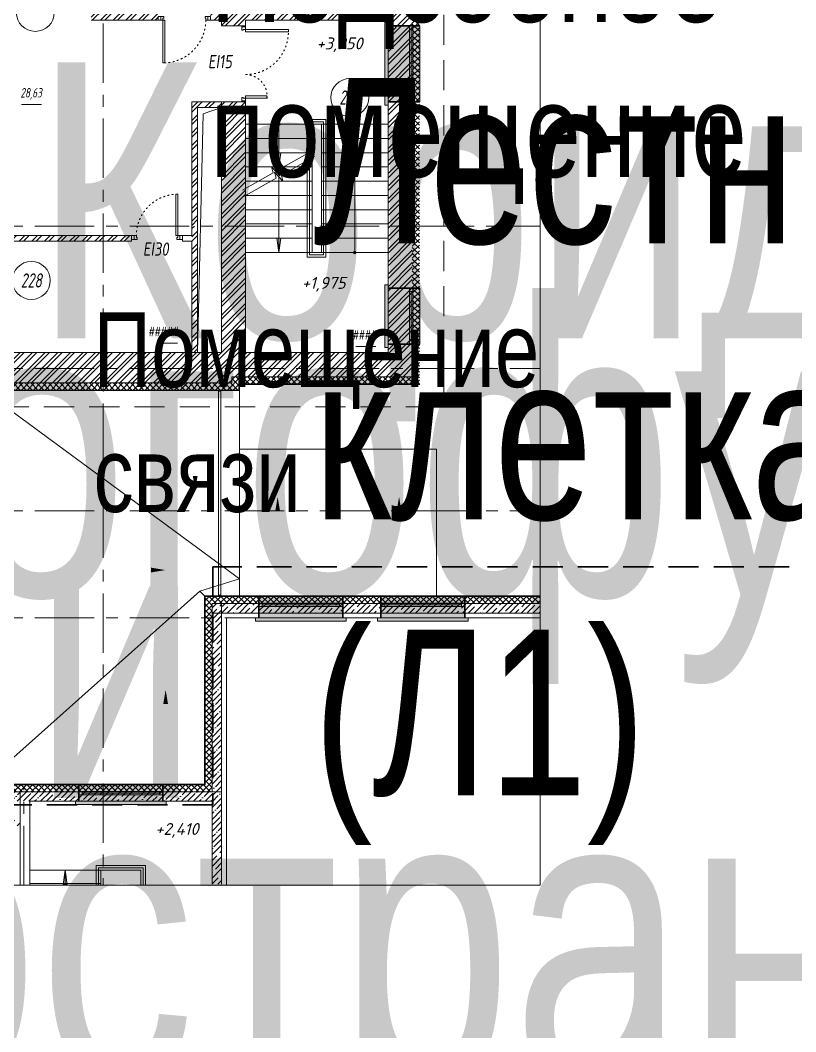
# Model space of a CAD drawing. Header units: millimetres. Extents: x -85420 to 1195317, y -69347 to 470418.
# Drawn here: x 561452 to 577780, y 25974 to 47277 of the extents above; entities that cross this region are included whole.
import ezdxf
from ezdxf import colors
from ezdxf.entities.mleader import LeaderData, LeaderLine
from ezdxf.enums import TextEntityAlignment as Align
from ezdxf.math import Vec2, Vec3

# ---------------------------------------------------------------- set-up
doc = ezdxf.new("R2018")
doc.units = ezdxf.units.MM
for name, pattern in [('ACAD_ISO03W100', [30, 12, -18]), ('ADSK_Штриховая_ш2 п1', [3, 2, -1]), ('CENTER', [2, 1.25, -0.25, 0.25, -0.25]), ('DASHED', [19.05, 12.7, -6.35])]:
    doc.linetypes.add(name, pattern=pattern)
for name, color, linetype, lineweight in [('!М_Перегородки_пеноблок', 7, 'Continuous', 20), ('АР_Двери', 7, 'Continuous', 0), ('АР_Лестницы ограждение', 92, 'Continuous', 25), ('АР_Маркер экспликации', 239, 'Continuous', 13), ('АР_Навесной фасад', 250, 'Continuous', 5), ('АР_Номер помещения', 250, 'Continuous', 9), ('АР_Окна БЛОК', 250, 'Continuous', 13), ('АР_Оси', 7, 'Continuous', 25), ('АР_Отметки', 7, 'Continuous', 5), ('АР_Перегородки_кирпич_Штрих', 244, 'Continuous', 5), ('АР_Сущ Несущая стена', 250, 'Continuous', 50), ('АР_тонкая линия', 250, 'Continuous', 0), ('АР_Утеплитель', 250, 'Continuous', 13), ('АР_Штриховка кирпич', 250, 'Continuous', 9), ('АР_Штриховка монолит', 29, 'Continuous', 9), ('Контунр козырька', 250, 'ADSK_Штриховая_ш2 п1', 30)]:
    doc.layers.add(name, color=color, linetype=linetype, lineweight=lineweight)
for name, color, linetype, lineweight, true_color in [('АР_Граница ПБ', 7, 'Continuous', 53, 0xf60404), ('АР_лестницы', 7, 'Continuous', 15, 0xff24ff), ('АР_ПБ_Двери', 7, 'Continuous', 15, 0xdb0000)]:
    doc.layers.add(name, color=color, linetype=linetype, lineweight=lineweight, true_color=true_color)
doc.layers.add('АР_Названия помещений', color=124, linetype='Continuous', lineweight=5, plot=False)
doc.layers.add('АР_Помещения_площадь', color=19, linetype='Continuous', lineweight=9, plot=False)
doc.layers.add('АР_Перегородки кирпич', color=34, linetype='Continuous')
doc.styles.add('ISOCPEUR', font='', dxfattribs={"height": 250})
doc.styles.get("Standard").update_dxf_attribs({"font": 'GOST.TTF'})
doc.styles.add('Архитект', font='isocpeur.ttf', dxfattribs={"width": 0.8, "oblique": 8})
doc.styles.get('ISOCPEUR').set_extended_font_data('ISOCPEUR', italic=True)
pattern_1 = [(45, (-317629.56, 98823), (-132.58252, 132.58252), []), (45, (-317541.18, 98823), (-132.58252, 132.58252), [])]

# ---------------------------------------------------------------- blocks, each defined once
blk = doc.blocks.new('*U489')
h = blk.add_hatch(color=256)
h.dxf.hatch_style = 1
edge = h.paths.add_edge_path()
edge.add_arc((0, 0), 27.6, 359.64, 719.64)
h = blk.add_hatch(color=256)
h.dxf.hatch_style = 1
h.paths.add_polyline_path([(2400, -44), (2400, 44), (2700, 0)])
blk.add_line((2700, 0), (0, 0))
blk.add_lwpolyline([(2400, 44), (2400, -44), (2700, 0), (2400, 44)])
blk.add_circle((0, 0), 27.6)
blk = doc.blocks.new('*U488')
h = blk.add_hatch(color=256)
h.dxf.hatch_style = 1
edge = h.paths.add_edge_path()
edge.add_arc((0, 0), 27.6, 359.64, 719.64)
h = blk.add_hatch(color=256)
h.dxf.hatch_style = 1
h.paths.add_polyline_path([(600, -44), (600, 44), (900, 0)])
blk.add_line((900, 0), (0, 0))
blk.add_lwpolyline([(600, 44), (600, -44), (900, 0), (600, 44)])
blk.add_circle((0, 0), 27.6)
blk = doc.blocks.new('дверь 1600')
for points in [[(983669, -50615), (984119, -50615), (984119, -50566), (983669, -50566)], [(984119, -52016), (983219, -52016), (983219, -52016), (983219, -51966), (984119, -51966)]]:
    blk.add_lwpolyline(points, close=True)
for points in [[(984199, -50491), (984119, -50491), (984119, -50511), (984199, -50511), (984199, -50491)], [(984119, -50511), (984199, -50511), (984199, -50581), (984169, -50581), (984169, -50566), (984119, -50566), (984119, -50511)], [(984119, -52071), (984199, -52071), (984199, -52001), (984169, -52001), (984169, -52016), (984119, -52016), (984119, -52071)], [(984199, -52091), (984119, -52091), (984119, -52071), (984199, -52071), (984199, -52091)]]:
    blk.add_lwpolyline(points)
at = {"linetype": 'ACAD_ISO03W100', "ltscale": 3}
for centre, radius, start, end in [((984121, -50611), 455, 174.2504, 269.7078), ((984120, -51968), 902, 90.0605, 183.0273)]:
    blk.add_arc(centre, radius, start, end, dxfattribs=at)
blk = doc.blocks.new('*U433')
for points in [[(-55, -80), (-55, 0), (-115, 0), (-115, -40), (-100, -40), (-100, -80), (-55, -80)], [(0, 0), (0, -80), (-55, -80), (-55, 0), (0, 0)], [(-1100, 0), (-1100, -80), (-1045, -80), (-1045, 0), (-1100, 0)], [(-1045, -80), (-1045, 0), (-985, 0), (-985, -40), (-1000, -40), (-1000, -80), (-1045, -80)]]:
    blk.add_lwpolyline(points)
blk.add_lwpolyline([(-100, -80), (-100, -980), (-140, -980), (-140, -80)], close=True)
at = {"linetype": 'ACAD_ISO03W100', "ltscale": 3}
blk.add_arc((-100, -80), 900, 180, 270, dxfattribs=at)
blk = doc.blocks.new('*U435')
for points in [[(0, 0), (0, -80), (55, -80), (55, 0), (0, 0)], [(55, -80), (55, 0), (115, 0), (115, -40), (100, -40), (100, -80), (55, -80)], [(1015, -80), (1015, 0), (955, 0), (955, -40), (970, -40), (970, -80), (1015, -80)], [(1070, 0), (1070, -80), (1015, -80), (1015, 0), (1070, 0)]]:
    blk.add_lwpolyline(points)
blk.add_lwpolyline([(100, -80), (100, -950), (140, -950), (140, -80)], close=True)
at = {"linetype": 'ACAD_ISO03W100', "ltscale": 3}
blk.add_arc((100, -80), 870, 270, 0, dxfattribs=at)
blk = doc.blocks.new('*U429')
at = {"true_color": 0xffffff}
h = blk.add_hatch(color=7, dxfattribs=at)
h.dxf.hatch_style = 1
h.paths.add_polyline_path([(-1840, -310), (70, -310), (70, -240), (0, -240), (0, 220), (-1770, 220), (-1770, -240), (-1840, -240)])
at = {"lineweight": 30}
for p, q in [((-1770, -240), (-1770, 220)), ((0, -240), (0, 220))]:
    blk.add_line(p, q, dxfattribs=at)
for p, q in [((0, 220), (-1770, 220)), ((-1770, 70), (0, 70)), ((-1770, 0), (0, 0)), ((-1700, 0), (-1700, 70)), ((-1700, 35), (-70, 35)), ((-70, 0), (-70, 70)), ((-1840, -310), (-1840, -240)), ((-1840, -240), (-1770, -240)), ((-1840, -310), (70, -310)), ((0, -240), (70, -240)), ((70, -310), (70, -240))]:
    blk.add_line(p, q)
blk = doc.blocks.new('*U430')
at = {"true_color": 0xffffff}
h = blk.add_hatch(color=7, dxfattribs=at)
h.dxf.hatch_style = 1
h.paths.add_polyline_path([(-1840, -210), (70, -210), (70, -140), (0, -140), (0, 220), (-1770, 220), (-1770, -140), (-1840, -140)])
at = {"lineweight": 30}
for p, q in [((-1770, -140), (-1770, 220)), ((0, -140), (0, 220))]:
    blk.add_line(p, q, dxfattribs=at)
for p, q in [((0, 220), (-1770, 220)), ((-1770, 70), (0, 70)), ((-1770, 0), (0, 0)), ((-1700, 0), (-1700, 70)), ((-1700, 35), (-70, 35)), ((-70, 0), (-70, 70)), ((-1840, -210), (-1840, -140)), ((-1840, -140), (-1770, -140)), ((-1840, -210), (70, -210)), ((0, -140), (70, -140)), ((70, -210), (70, -140))]:
    blk.add_line(p, q)
blk = doc.blocks.new('*U431')
at = {"true_color": 0xffffff}
h = blk.add_hatch(color=7, dxfattribs=at)
h.dxf.hatch_style = 1
h.paths.add_polyline_path([(-1250, -520), (70, -520), (70, -450), (0, -450), (0, 220), (-1180, 220), (-1180, -450), (-1250, -450)])
at = {"lineweight": 30}
for p, q in [((-1180, -450), (-1180, 220)), ((0, -450), (0, 220))]:
    blk.add_line(p, q, dxfattribs=at)
for p, q in [((0, 220), (-1180, 220)), ((-1180, 70), (0, 70)), ((-1180, 0), (0, 0)), ((-1110, 0), (-1110, 70)), ((-1110, 35), (-70, 35)), ((-70, 0), (-70, 70)), ((-1250, -520), (-1250, -450)), ((-1250, -450), (-1180, -450)), ((-1250, -520), (70, -520)), ((0, -450), (70, -450)), ((70, -520), (70, -450))]:
    blk.add_line(p, q)
blk = doc.blocks.new('*U432')
at = {"true_color": 0xffffff}
h = blk.add_hatch(color=7, dxfattribs=at)
h.dxf.hatch_style = 1
h.paths.add_polyline_path([(-1670, -520), (70, -520), (70, -450), (0, -450), (0, 220), (-1600, 220), (-1600, -450), (-1670, -450)])
at = {"lineweight": 30}
for p, q in [((-1600, -450), (-1600, 220)), ((0, -450), (0, 220))]:
    blk.add_line(p, q, dxfattribs=at)
for p, q in [((0, 220), (-1600, 220)), ((-1600, 70), (0, 70)), ((-1600, 0), (0, 0)), ((-1530, 0), (-1530, 70)), ((-1530, 35), (-70, 35)), ((-70, 0), (-70, 70)), ((-1670, -520), (-1670, -450)), ((-1670, -450), (-1600, -450)), ((-1670, -520), (70, -520)), ((0, -450), (70, -450)), ((70, -520), (70, -450))]:
    blk.add_line(p, q)
blk = doc.blocks.new('_DotSmall')
at = {"color": 0, "linetype": 'ByBlock', "const_width": 0.5}
blk.add_lwpolyline([(-0.0625, 0, 1), (0.0625, 0, 1)], format="xyb", close=True, dxfattribs=at)
blk = doc.blocks.new('*U425')
at = {"color": 7, "style": 'ISOCPEUR', "width": 0.7, "flags": 1}
blk.add_attdef('КАТЕГОРИЯ', (-499, -2092), '', height=250, dxfattribs=at)
at = {"layer": 'АР_Номер помещения', "color": 7, "style": 'ISOCPEUR', "width": 0.7}
blk.add_attdef('НОМЕР_ПОМЕЩЕНИЯ', text='', height=300, dxfattribs=at).set_placement((-11526, 10720), align=Align.MIDDLE_CENTER)
at = {"layer": 'АР_Помещения_площадь', "color": 7, "style": 'ISOCPEUR', "width": 0.7}
blk.add_attdef('ПЛОЩАДЬ_ПОМЕЩЕНИЯ', text='', height=200, dxfattribs=at).set_placement((-6958, 1083), align=Align.MIDDLE_RIGHT)
at = {"layer": 'АР_Помещения_площадь', "color": 7, "lineweight": 30, "width": 0.7, "flags": 104}
blk.add_attdef('ИМЯ_ПОМЕЩЕНИЯ', text='', height=100, dxfattribs=at).set_placement((158, 1217), align=Align.MIDDLE_CENTER)
blk = doc.blocks.new('*U439')
at = {"layer": 'АР_Номер помещения', "color": 7}
blk.add_circle((-15635, 5678), 400, dxfattribs=at)
at = {"layer": 'АР_Помещения_площадь', "color": 7}
blk.add_line((-15090, 433), (-15512, 433), dxfattribs=at)
at = {"color": 7, "style": 'ISOCPEUR', "width": 0.7, "flags": 1}
blk.add_attdef('КАТЕГОРИЯ', (-499, -2092), '', height=250, dxfattribs=at)
at = {"layer": 'АР_Номер помещения', "color": 7, "style": 'ISOCPEUR', "width": 0.7}
blk.add_attdef('НОМЕР_ПОМЕЩЕНИЯ', text='', height=300, dxfattribs=at).set_placement((-15635, 5678), align=Align.MIDDLE_CENTER)
at = {"layer": 'АР_Помещения_площадь', "color": 7, "lineweight": 30, "width": 0.7, "flags": 104}
blk.add_attdef('ИМЯ_ПОМЕЩЕНИЯ', text='', height=100, dxfattribs=at).set_placement((158, 1217), align=Align.MIDDLE_CENTER)
at = {"layer": 'АР_Помещения_площадь', "color": 7, "style": 'ISOCPEUR', "width": 0.7}
blk.add_attdef('ПЛОЩАДЬ_ПОМЕЩЕНИЯ', text='', height=200, dxfattribs=at).set_placement((-15085, 679), align=Align.MIDDLE_RIGHT)
blk = doc.blocks.new('*U436')
at = {"layer": 'АР_Номер помещения', "color": 7}
blk.add_circle((-16725, 1825), 400, dxfattribs=at)
at = {"layer": 'АР_Помещения_площадь', "color": 7}
blk.add_line((-13647, 502), (-14069, 502), dxfattribs=at)
at = {"color": 7, "style": 'ISOCPEUR', "width": 0.7, "flags": 1}
blk.add_attdef('КАТЕГОРИЯ', (-499, -2092), '', height=250, dxfattribs=at)
at = {"layer": 'АР_Номер помещения', "color": 7, "style": 'ISOCPEUR', "width": 0.7}
blk.add_attdef('НОМЕР_ПОМЕЩЕНИЯ', text='', height=300, dxfattribs=at).set_placement((-16725, 1825), align=Align.MIDDLE_CENTER)
at = {"layer": 'АР_Помещения_площадь', "color": 7, "lineweight": 30, "width": 0.7, "flags": 104}
blk.add_attdef('ИМЯ_ПОМЕЩЕНИЯ', text='', height=100, dxfattribs=at).set_placement((158, 1217), align=Align.MIDDLE_CENTER)
at = {"layer": 'АР_Помещения_площадь', "color": 7, "style": 'ISOCPEUR', "width": 0.7}
blk.add_attdef('ПЛОЩАДЬ_ПОМЕЩЕНИЯ', text='', height=200, dxfattribs=at).set_placement((-13642, 749), align=Align.MIDDLE_RIGHT)
blk = doc.blocks.new('*U438')
at = {"layer": 'АР_Номер помещения', "color": 7}
blk.add_circle((-21934, 1991), 400, dxfattribs=at)
at = {"layer": 'АР_Помещения_площадь', "color": 7}
blk.add_line((-20303, 1622), (-20725, 1622), dxfattribs=at)
at = {"color": 7, "style": 'ISOCPEUR', "width": 0.7, "flags": 1}
blk.add_attdef('КАТЕГОРИЯ', (-499, -2092), '', height=250, dxfattribs=at)
at = {"layer": 'АР_Номер помещения', "color": 7, "style": 'ISOCPEUR', "width": 0.7}
blk.add_attdef('НОМЕР_ПОМЕЩЕНИЯ', text='', height=300, dxfattribs=at).set_placement((-21934, 1991), align=Align.MIDDLE_CENTER)
at = {"layer": 'АР_Помещения_площадь', "color": 7, "style": 'ISOCPEUR', "width": 0.7}
blk.add_attdef('ПЛОЩАДЬ_ПОМЕЩЕНИЯ', text='', height=200, dxfattribs=at).set_placement((-20298, 1868), align=Align.MIDDLE_RIGHT)
at = {"layer": 'АР_Помещения_площадь', "color": 7, "lineweight": 30, "width": 0.7, "flags": 104}
blk.add_attdef('ИМЯ_ПОМЕЩЕНИЯ', text='', height=100, dxfattribs=at).set_placement((158, 1217), align=Align.MIDDLE_CENTER)
blk = doc.blocks.new('*U437')
at = {"layer": 'АР_Номер помещения', "color": 7}
blk.add_circle((172, -2136), 400, dxfattribs=at)
at = {"layer": 'АР_Помещения_площадь', "color": 7}
blk.add_line((304, -4075), (-118, -4075), dxfattribs=at)
at = {"color": 7, "style": 'ISOCPEUR', "width": 0.7, "flags": 1}
blk.add_attdef('КАТЕГОРИЯ', (-499, -2092), '', height=250, dxfattribs=at)
at = {"layer": 'АР_Номер помещения', "color": 7, "style": 'ISOCPEUR', "width": 0.7}
blk.add_attdef('НОМЕР_ПОМЕЩЕНИЯ', text='', height=300, dxfattribs=at).set_placement((172, -2136), align=Align.MIDDLE_CENTER)
at = {"layer": 'АР_Помещения_площадь', "color": 7, "lineweight": 30, "width": 0.7, "flags": 104}
blk.add_attdef('ИМЯ_ПОМЕЩЕНИЯ', text='', height=100, dxfattribs=at).set_placement((158, 1217), align=Align.MIDDLE_CENTER)
at = {"layer": 'АР_Помещения_площадь', "color": 7, "style": 'ISOCPEUR', "width": 0.7}
blk.add_attdef('ПЛОЩАДЬ_ПОМЕЩЕНИЯ', text='', height=200, dxfattribs=at).set_placement((309, -3829), align=Align.MIDDLE_RIGHT)
blk = doc.blocks.new('*U441')
at = {"layer": 'АР_Граница ПБ', "color": 18, "linetype": 'DASHED', "lineweight": 30, "ltscale": 50, "true_color": 0x000000}
blk.add_lwpolyline([(36079, -10801), (1694, -10801), (1694, -10805), (133, -10805), (133, -15811), (-9657, -15811), (-9657, -16538), (-10656, -16538), (-10656, -32636)], dxfattribs=at)
blk = doc.blocks.new('АР план')
at = {"layer": 'АР_лестницы', "lineweight": 9}
h = blk.add_hatch(color=256, dxfattribs=at)
h.dxf.hatch_style = 1
h.paths.add_polyline_path([(652273.1, 28345.9), (652361.7, 28345.9), (652317.4, 28045.9)])
h = blk.add_hatch(color=256, dxfattribs=at)
h.dxf.hatch_style = 1
h.paths.add_polyline_path([(647862.6, 14736.8), (647774, 14736.8), (647818.3, 15036.8)])
at = {"layer": 'АР_Перегородки_кирпич_Штрих', "lineweight": 9, "ltscale": 100, "transparency": 33554687}
h = blk.add_hatch(dxfattribs=at)
h.set_pattern_fill('ANSI32', color=256, scale=500)
h.set_pattern_definition([(45, (-438169.27, 67854.1), (-132.58252, 132.58252), []), (45, (-438080.88, 67854.1), (-132.58252, 132.58252), [])])
h.paths.add_polyline_path([(651107.1, 31215.9), (650487.6, 31215.9), (650487.6, 28600.9), (650607.6, 28600.9), (650607.6, 31095.9), (651107.1, 31095.9)])
h = blk.add_hatch(dxfattribs=at)
h.set_pattern_fill('ANSI32', color=256, scale=500)
h.set_pattern_definition([(45, (710912.8, -65999.79), (-132.58252, 132.58252), []), (45, (711001.18, -65999.79), (-132.58252, 132.58252), [])])
h.paths.add_polyline_path([(650607.6, 28600.9), (650487.6, 28600.9), (650487.6, 27122.8), (650487.6, 27002.8), (650487.6, 25935.9), (650607.6, 25935.9)])
h = blk.add_hatch(dxfattribs=at)
h.set_pattern_fill('ANSI32', color=256, scale=500)
h.set_pattern_definition([(45, (-443159.3, 62894.1), (-132.58252, 132.58252), []), (45, (-443070.92, 62894.1), (-132.58252, 132.58252), [])])
h.paths.add_polyline_path([(645817, 28280.9), (649217.4, 28281.1), (649217.4, 28401.1), (645697, 28400.9), (645697, 26976.6), (645092.2, 26976.6), (645092.2, 25815.9), (645296.9, 25815.9), (645296.9, 25935.9), (645212.2, 25935.9), (645212.2, 26856.6), (645697, 26856.6), (645697, 25935.9), (645817, 25935.9)])
at = {"layer": 'АР_Перегородки_кирпич_Штрих', "lineweight": 9, "ltscale": 100}
h = blk.add_hatch(dxfattribs=at)
h.set_pattern_fill('ANSI32', color=256, scale=500)
h.set_pattern_definition([(45, (-321642.32, 89143.92), (-132.58252, 132.58252), []), (45, (-321553.93, 89143.92), (-132.58252, 132.58252), [])])
h.paths.add_polyline_path([(646872.4, 16086.3), (640497.1, 16086.3), (640497.1, 15966.3), (646872.1, 15967.1), (646871.7, 15966.3)])
at = {"layer": 'АР_Утеплитель', "lineweight": 9, "ltscale": 100}
h = blk.add_hatch(dxfattribs=at)
h.set_pattern_fill('ANSI37', color=256, scale=700)
h.set_pattern_definition([(45, (-311049.53, 38359.43), (-61.871843, 61.871843), []), (135, (-311049.53, 38359.43), (-61.871843, -61.871843), [])])
h.paths.add_polyline_path([(657815.7, 20650.9), (657815.7, 20800.9), (650762.1, 20800.9), (650762.1, 16835.9), (646086.9, 16835.9), (646086.9, 25145.9), (651476.9, 25145.9), (651476.9, 25275.9), (655277.1, 25275.9), (655277.1, 33595.9), (652156.9, 33595.9), (652156.9, 36525.9), (649026.9, 36525.9), (649026.9, 39726.2), (649176.9, 39726.2), (649176.9, 39876.2), (648876.9, 39876.2), (648876.9, 36375.9), (652006.9, 36375.9), (652006.9, 33445.9), (655127.1, 33445.9), (655127.1, 25425.9), (651326.9, 25425.9), (651326.9, 25295.9), (645936.9, 25295.9), (645936.9, 16685.9), (650912.1, 16685.9), (650912.1, 20650.9)])
at = {"layer": 'АР_Штриховка кирпич', "lineweight": 9, "ltscale": 100}
h = blk.add_hatch(dxfattribs=at)
h.set_pattern_fill('ANSI32', color=256, scale=500)
h.set_pattern_definition(pattern_1)
h.paths.add_polyline_path([(652006.9, 36375.9), (648877.3, 36375.9), (648876.9, 39876.2), (649176.9, 39876.2), (649176.9, 40369.6), (648366.9, 40369.6), (648366.9, 32935.7), (649777.1, 32935.9), (649777, 33715.9), (649146.9, 33715.8), (649146.9, 35865.9), (651496.9, 35865.9)])
h.paths.add_polyline_path([(652006.9, 36375.9), (651496.9, 35865.9), (651496.9, 33715.9), (650877.1, 33715.9), (650877.1, 32935.9), (651107.1, 32935.9), (651107.1, 32815.9), (651617, 32815.9), (651617, 32935.9), (654617, 32935.9), (654617.1, 32935.9), (655127.1, 32935.9), (655127.1, 33446.1), (652006.9, 33445.9)])
h = blk.add_hatch(dxfattribs=at)
h.set_pattern_fill('ANSI32', color=256, scale=500)
h.set_pattern_definition(pattern_1)
h.paths.add_polyline_path([(651326.9, 25425.9), (655127.1, 25425.9), (655127.1, 32935.9), (654617, 32935.9), (654617, 25935.9), (651617.1, 25935.9), (651617, 31215.9), (651107.1, 31215.9), (651107.1, 25935.9), (645936.9, 25935.9), (645936.9, 25295.9), (651326.9, 25295.9)])
at = {"layer": 'АР_Штриховка монолит', "lineweight": 9, "ltscale": 100}
h = blk.add_hatch(dxfattribs=at)
h.set_pattern_fill('ANSI35', color=256, scale=700)
h.set_pattern_definition([(45, (-306925.71, 99224.38), (-123.743687, 123.743687), []), (45, (-306801.97, 99224.38), (-123.743687, 123.743687), [218.75, -43.75, 0, -43.75])])
h.paths.add_polyline_path([(650912, 14741.3), (651112, 14741.3), (651112, 20650.9), (650912, 20650.9)])
h = blk.add_hatch(dxfattribs=at)
h.set_pattern_fill('ANSI35', color=256, scale=700)
h.set_pattern_definition([(45, (-306725.71, 104933.95), (-123.743687, 123.743687), []), (45, (-306601.97, 104933.95), (-123.743687, 123.743687), [218.75, -43.75, 0, -43.75])])
h.paths.add_polyline_path([(651122.3, 20450.9), (657815.7, 20450.9), (657815.7, 20650.9), (651122.3, 20650.9)])
h = blk.add_hatch(dxfattribs=at)
h.set_pattern_fill('ANSI35', color=256, scale=700)
h.set_pattern_definition([(45, (-317340.71, 100968.95), (-123.743687, 123.743687), []), (45, (-317216.97, 100968.95), (-123.743687, 123.743687), [218.75, -43.75, 0, -43.75])])
h.paths.add_polyline_path([(640297.1, 16485.9), (650912.1, 16485.9), (650912.1, 16685.9), (640297.1, 16685.9)])
at = {"linetype": 'Continuous', "lineweight": 9}
for points in [[(650555.6, 23667.2, 0, 0, 0), (650555.6, 23038.2, 0, 100, 0), (650555.6, 23338.2, 100, 100, 0)], [(652291.3, 22271.9, 0, 0, 0), (652291.3, 22900.9, 0, 100, 0), (652291.3, 22600.9, 100, 100, 0)], [(654848, 22271.9, 0, 0, 0), (654848, 22900.9, 0, 100, 0), (654848, 22600.9, 100, 100, 0)], [(649295.6, 21356.5, 0, 0, 0), (649924.6, 21356.5, 0, 100, 0), (649624.6, 21356.5, 100, 100, 0)], [(649933.3, 18206, 0, 0, 0), (649933.3, 18835, 0, 100, 0), (649933.3, 18535, 100, 100, 0)]]:
    blk.add_lwpolyline(points, format="xyseb", dxfattribs=at)
at = {"layer": 'Defpoints', "color": 18, "lineweight": 9, "ltscale": 100, "true_color": 0x000000}
blk.add_lwpolyline([(639417, 42625.6), (629522.5, 42625.6), (629522.5, 14722.7), (657815.7, 14722.7), (657815.7, 42625.6), (639537, 42625.6)], dxfattribs=at)
at = {"layer": 'АР_Граница ПБ', "linetype": 'DASHED', "lineweight": 9, "ltscale": 50}
blk.add_lwpolyline([(640246.3, 15772), (640246.3, 16777), (646418.8, 16777), (646418.8, 24795.5), (655787.1, 24795.5), (655787.1, 34101.8), (652666.9, 34105.3), (652666.9, 37035.9), (649536.9, 37035.9), (649536.9, 39253.9, 0.1767541), (656507.5, 42625.6, 0.1748444)], format="xyb", dxfattribs=at)
at = {"layer": 'АР_лестницы', "lineweight": 9, "ltscale": 100}
for p, q in [((653017.7, 30745.9), (653216.4, 30745.9)), ((651617.1, 30445.9), (653017.7, 30445.9)), ((653216.4, 30445.9), (654617.3, 30445.9)), ((651617.1, 30145.9), (653017.7, 30145.9)), ((653216.4, 30145.9), (654617.2, 30145.9)), ((651617.1, 29845.9), (653017.7, 29845.9)), ((653216.4, 29845.9), (654617.2, 29845.9)), ((651617.1, 29545.9), (653017.7, 29545.9)), ((653216.5, 29545.9), (654617.2, 29545.9)), ((651617.1, 29245.9), (653017.7, 29245.9)), ((653216.5, 29245.9), (654617.2, 29245.9)), ((651617.1, 28945.9), (653017.7, 28945.9)), ((653216.5, 28945.9), (654617.2, 28945.9)), ((651617.1, 28645.9), (653017.7, 28645.9)), ((653216.5, 28645.9), (654617.2, 28645.9)), ((651617.1, 28345.9), (653017.7, 28345.9)), ((653216.5, 28345.9), (654617.2, 28345.9)), ((653017.7, 28045.9), (653216.4, 28045.9)), ((647072.1, 15036.8), (649409.7, 15036.8)), ((647067.1, 14756.8), (648569.5, 14756.8))]:
    blk.add_line(p, q, dxfattribs=at)
at = {"layer": 'АР_лестницы', "lineweight": 9}
for p, q in [((652317.4, 28045.9), (652317.4, 29638.2)), ((647818.3, 15036.8), (647818.3, 14722.7))]:
    blk.add_line(p, q, dxfattribs=at)
at = {"layer": 'АР_лестницы', "lineweight": 9, "ltscale": 100}
for points in [[(651617.1, 28045.9), (651617.1, 30745.9), (653017.7, 30745.9), (653017.7, 28045.9)], [(653216.4, 28045.9), (653216.4, 30745.9), (654617, 30745.9), (654617, 28045.9)]]:
    blk.add_lwpolyline(points, close=True, dxfattribs=at)
at = {"layer": 'АР_лестницы', "lineweight": 9, "ltscale": 25}
for points in [[(653066.9, 30213.4), (652306.3, 29782.9), (652340.7, 29658.8), (652163.1, 29845.5), (652197.5, 29721.4), (651554.1, 29357.2)], [(651578.1, 29223.8), (652260.5, 29610.1), (652226.1, 29734.2), (652403.7, 29547.5), (652369.3, 29671.6), (653065.2, 30065.5)]]:
    blk.add_lwpolyline(points, dxfattribs=at)
at = {"layer": 'АР_лестницы', "lineweight": 9}
for points in [[(652361.7, 28345.9), (652273.1, 28345.9), (652317.4, 28045.9), (652361.7, 28345.9)], [(647774, 14736.8), (647862.6, 14736.8), (647818.3, 15036.8), (647774, 14736.8)]]:
    blk.add_lwpolyline(points, dxfattribs=at)
at = {"layer": 'АР_лестницы', "lineweight": 9, "ltscale": 100}
for points in [[(648569.4, 14722.7), (648569.4, 15036.8)], [(649409.7, 14722.7), (649409.7, 15036.8)]]:
    blk.add_lwpolyline(points, dxfattribs=at)
at = {"layer": 'АР_Лестницы ограждение', "lineweight": 9, "ltscale": 100}
for points in [[(652913.1, 30745.9), (652913.1, 30846.2), (653309, 30846.2), (653309, 30745.9)], [(652963.1, 28045.9), (652913.1, 28045.9), (652913.1, 30745.9)], [(652963.1, 30745.9), (652963.1, 30796.2), (653259, 30796.2), (653259, 30745.9)], [(652963.1, 30745.9), (652963.1, 28045.9)], [(653259, 28045.9), (653309, 28045.9), (653309, 30745.9)], [(653259, 30745.9), (653259, 28045.9)], [(652913.1, 28045.9), (652913.1, 27945.6), (653309, 27945.6), (653309, 28050.3)], [(652963.1, 28045.9), (652963.1, 27995.6), (653259, 27995.6), (653259, 28050.3)], [(648469.5, 14722.7), (648469.5, 15136.8), (649509.7, 15136.8)], [(649509.7, 15136.8), (649509.7, 14722.7)], [(649459.7, 15086.8), (648519.5, 15086.8), (648519.5, 14722.7)], [(649459.7, 14722.7), (649459.7, 15086.8)]]:
    blk.add_lwpolyline(points, dxfattribs=at)
at = {"layer": 'АР_Навесной фасад', "lineweight": 9, "ltscale": 100}
for p, q in [((646086.9, 25145.9), (651476.9, 25145.9)), ((651476.9, 25275.9), (655277.1, 25275.9)), ((651486.9, 25265.9), (655287.1, 25265.9)), ((646096.9, 25135.9), (651486.9, 25135.9)), ((650752.1, 20810.9), (657815.7, 20810.9)), ((650752.1, 20810.9), (650752.1, 16845.9)), ((650762.1, 20800.9), (657815.7, 20800.9)), ((650762.1, 20800.9), (650762.1, 16835.9)), ((646086.9, 16835.9), (650762.1, 16835.9)), ((646096.9, 16845.9), (650752.1, 16845.9))]:
    blk.add_line(p, q, dxfattribs=at)
for points in [[(651476.9, 25275.9), (651476.9, 25145.9)], [(651486.9, 25265.9), (651486.9, 25135.9)]]:
    blk.add_lwpolyline(points, dxfattribs=at)
at = {"layer": 'АР_Оси', "linetype": 'CENTER', "lineweight": 9, "ltscale": 1000}
for p, q in [((648617, 44864.5), (648617, 14722.7)), ((623178.5, 28600.9), (657815.7, 28600.9)), ((623178.5, 25600.9), (657815.7, 25600.9)), ((623178.5, 22600.9), (657815.7, 22600.9)), ((623178.5, 20350.9), (657815.7, 20350.9)), ((646947.1, 14722.7), (646947.1, 16777.2))]:
    blk.add_line(p, q, dxfattribs=at)
at = {"layer": 'АР_Перегородки кирпич', "lineweight": 9, "ltscale": 100}
blk.add_line((650487.6, 25935.9), (650487.6, 28280.9), dxfattribs=at)
for points in [[(650487.6, 28401), (650487.6, 31215.9), (651107.1, 31215.9)], [(651107.1, 31095.9), (650607.6, 31095.9), (650607.6, 25935.9)], [(645817, 28400.9), (649217.4, 28401)], [(649217.4, 28401), (649217.4, 28281)], [(650287.4, 28281), (650287.4, 28401)], [(650287.4, 28401), (650487.6, 28401)], [(649217.4, 28281), (645817, 28280.9)], [(650487.6, 28280.9), (650287.4, 28281)]]:
    blk.add_lwpolyline(points, dxfattribs=at)
at = {"layer": 'АР_Сущ Несущая стена', "lineweight": 9, "ltscale": 100}
for p, q in [((649777.1, 32935.9), (648366.9, 32935.9)), ((650877.1, 32935.9), (651107.1, 32935.9)), ((651107.1, 32815.9), (651617.1, 32815.9)), ((651617, 32935.9), (654617.1, 32935.9)), ((654617.1, 25935.9), (654617.1, 32935.9)), ((651107.1, 31215.9), (651617.1, 31215.9)), ((651107.1, 25935.9), (651107.1, 31215.9)), ((651617.1, 25935.9), (651617.1, 31215.9)), ((645296.9, 25935.9), (651107.1, 25935.9)), ((651617.1, 25935.9), (654617.1, 25935.9)), ((651326.9, 25425.9), (655127.1, 25425.9)), ((645936.9, 25295.9), (651326.9, 25295.9)), ((650912.1, 20650.9), (657815.7, 20650.9)), ((650912.1, 20650.9), (650912.1, 16685.9)), ((651112.1, 20650.9), (651112.1, 16685.9)), ((650912.1, 20450.9), (657815.7, 20450.9)), ((651212.1, 20350.9), (657815.7, 20350.9)), ((651212.1, 20350.9), (651212.1, 14722.7)), ((633936.9, 16685.9), (650912.1, 16685.9)), ((647072.1, 14722.7), (647072.1, 16485.9)), ((647072.1, 16485.9), (650912.1, 16485.9))]:
    blk.add_line(p, q, dxfattribs=at)
for points in [[(651107.1, 32815.9), (651107.1, 32935.9)], [(651617, 32815.9), (651617, 32935.9)], [(651326.9, 25425.9), (651326.9, 25295.9)], [(651486.9, 20810.9), (651486.9, 25135.9)], [(646872.1, 14722.7), (646872.1, 16685.9), (651112.1, 16685.9), (651112.1, 14741.3)], [(647072.1, 14722.7), (647072.1, 16485.9), (650912.1, 16485.9), (650912.1, 14741.3)]]:
    blk.add_lwpolyline(points, dxfattribs=at)
blk.add_lwpolyline([(651097.6, 25120.9), (651047.8, 25120.9), (651047.8, 20824.6), (651097.6, 20824.6)], close=True, dxfattribs=at)
at = {"layer": 'АР_тонкая линия', "lineweight": 9, "ltscale": 100}
blk.add_lwpolyline([(650607.6, 25935.9), (650726.2, 30961.6), (651107.1, 31095.9)], dxfattribs=at)
at = {"layer": 'Контунр козырька', "linetype": 'ByBlock', "lineweight": 9, "ltscale": 25}
for p, q in [((646086.9, 25145.9), (651486.9, 21169.8)), ((650656.6, 20909.1), (651486.9, 21169.8)), ((650656.6, 20909.1), (646096.9, 16845.9)), ((650752.1, 20810.9), (650656.6, 20909.1))]:
    blk.add_line(p, q, dxfattribs=at)
blk.add_lwpolyline([(655633.7, 20810.9), (655633.7, 20810.9), (655633.6, 23901), (651486.9, 23901.2)], dxfattribs=at)
at = {"layer": 'Defpoints', "lineweight": 9, "ltscale": 100}
blk.add_blockref('*U441', (650792.8, 32225.9), dxfattribs=at)
at = {"layer": 'АР_Двери', "lineweight": 9, "xscale": -1}
blk.add_blockref('*U433', (649777.1, 33015.9), dxfattribs=at)
at = {"layer": 'АР_Двери', "lineweight": 9, "rotation": 180}
for name, p in [('дверь 1600', (1635736, -19274.6)), ('*U435', (650287.4, 28321))]:
    blk.add_blockref(name, p, dxfattribs=at)
at = {"layer": 'АР_лестницы', "lineweight": 9, "ltscale": 100}
for name, p, rotation in [('*U488', (652317.4, 30745.9), 270), ('*U489', (653913.1, 28045.9), 89.99999999999999)]:
    blk.add_blockref(name, p, dxfattribs=dict(at, rotation=rotation))
at = {"layer": 'АР_Маркер экспликации', "color": 7, "lineweight": 9}
ref = blk.add_blockref('*U438', (671651, 32196.8), dxfattribs=at)
ref.add_attrib('НОМЕР_ПОМЕЩЕНИЯ', '230', dxfattribs={"layer": 'АР_Номер помещения', "color": 7, "height": 300, "style": 'ISOCPEUR', "width": 0.7}).set_placement((649716.8, 34187.8), align=Align.MIDDLE_CENTER)
lines = blk.add_mtext('\\W0.8000;Подсобное помещение', dxfattribs={"layer": 'АР_Названия помещений', "insert": (650877.1, 34856.6), "char_height": 1959.013, "width": 705.299, "attachment_point": 1})
ref.add_attrib('ИМЯ_ПОМЕЩЕНИЯ', '', (650877.1, 34856.6), dxfattribs={"flags": 104}).embed_mtext(lines)
ref.add_attrib('ПЛОЩАДЬ_ПОМЕЩЕНИЯ', '####', dxfattribs={"layer": 'АР_Помещения_площадь', "color": 7, "height": 200, "style": 'ISOCPEUR', "width": 0.7}).set_placement((651352.9, 34065.1), align=Align.MIDDLE_RIGHT)
ref = blk.add_blockref('*U437', (647017.8, 35237), dxfattribs=at)
lines = blk.add_mtext('\\W0.8000;Коридор и рекреация (основная и старшая школа)', dxfattribs={"layer": 'АР_Названия помещений', "insert": (647150.2, 32049.4), "char_height": 5810.593, "width": 926.94, "attachment_point": 1})
ref.add_attrib('ИМЯ_ПОМЕЩЕНИЯ', '', (647150.2, 32049.4), dxfattribs={"flags": 104}).embed_mtext(lines)
ref.add_attrib('ПЛОЩАДЬ_ПОМЕЩЕНИЯ', '28,63', dxfattribs={"layer": 'АР_Помещения_площадь', "color": 7, "height": 200, "style": 'ISOCPEUR', "width": 0.7}).set_placement((647326.9, 31408.1), align=Align.MIDDLE_RIGHT)
ref = blk.add_blockref('*U439', (669446.3, 25630.5), dxfattribs=at)
ref.add_attrib('НОМЕР_ПОМЕЩЕНИЯ', '229', dxfattribs={"layer": 'АР_Номер помещения', "color": 7, "height": 300, "style": 'ISOCPEUR', "width": 0.7}).set_placement((653811, 31308.4), align=Align.MIDDLE_CENTER)
lines = blk.add_mtext('\\W0.8000;Лестничная клетка (Л1)', dxfattribs={"layer": 'АР_Названия помещений', "insert": (653041.3, 31719.1), "char_height": 3485.125, "width": 926.94, "attachment_point": 1})
ref.add_attrib('ИМЯ_ПОМЕЩЕНИЯ', '', (653041.3, 31719.1), dxfattribs={"flags": 104}).embed_mtext(lines)
ref.add_attrib('ПЛОЩАДЬ_ПОМЕЩЕНИЯ', '#####', dxfattribs={"layer": 'АР_Помещения_площадь', "color": 7, "height": 200, "style": 'ISOCPEUR', "width": 0.7}).set_placement((654361.7, 26309.7), align=Align.MIDDLE_RIGHT)
ref = blk.add_blockref('*U425', (651776.3, 16584.6), dxfattribs=at)
lines = blk.add_mtext('\\W0.8000;Многофункциональное пространство с функцией актового зала (с эстрадой в уровне пола)', dxfattribs={"layer": 'АР_Названия помещений', "insert": (636362.8, 26972.2), "char_height": 6157.775, "width": 926.94, "attachment_point": 1})
ref.add_attrib('ИМЯ_ПОМЕЩЕНИЯ', '', (636362.8, 26972.2), dxfattribs={"flags": 104}).embed_mtext(lines)
ref = blk.add_blockref('*U436', (663830.7, 25630.5), dxfattribs=at)
ref.add_attrib('НОМЕР_ПОМЕЩЕНИЯ', '228', dxfattribs={"layer": 'АР_Номер помещения', "color": 7, "height": 300, "style": 'ISOCPEUR', "width": 0.7}).set_placement((647105.4, 27455.7), align=Align.MIDDLE_CENTER)
lines = blk.add_mtext('\\W0.8000;Помещение связи', dxfattribs={"layer": 'АР_Названия помещений', "insert": (648414.9, 26785.2), "char_height": 1576.782, "width": 926.94, "attachment_point": 1})
ref.add_attrib('ИМЯ_ПОМЕЩЕНИЯ', '', (648414.9, 26785.2), dxfattribs={"flags": 104}).embed_mtext(lines)
ref.add_attrib('ПЛОЩАДЬ_ПОМЕЩЕНИЯ', '#####', dxfattribs={"layer": 'АР_Помещения_площадь', "color": 7, "height": 200, "style": 'ISOCPEUR', "width": 0.7}).set_placement((650188.8, 26379.5), align=Align.MIDDLE_RIGHT)
at = {"layer": 'АР_Окна БЛОК', "lineweight": 9, "rotation": 270}
for name, p in [('*U432', (655067.1, 31215.9)), ('*U431', (655067.1, 26115.9))]:
    blk.add_blockref(name, p, dxfattribs=at)
at = {"layer": 'АР_Окна БЛОК', "lineweight": 9}
for name, p in [('*U429', (653662.1, 20590.9)), ('*U429', (656232.1, 20590.9)), ('*U430', (649877.1, 16625.9))]:
    blk.add_blockref(name, p, dxfattribs=at)
at = {"layer": 'АР_ПБ_Двери', "lineweight": 9, "style": 'Архитект', "oblique": 8, "width": 0.8}
for s, p in [('EI15', (650825.5, 31924.9)), ('EI30', (649455.3, 27975.7))]:
    blk.add_text(s, height=280, dxfattribs=at).set_placement(p)
at = {"layer": 'АР_Отметки', "lineweight": 9}
ml = blk.add_multileader_mtext('Standard', dxfattribs=at)
ml.set_content('+3,950', color=256, style='ISOCPEUR')
ml.set_leader_properties(color=256, linetype='Continuous', lineweight=-1)
ml.set_arrow_properties(name='DOTSMALL')
ml.build(insert=Vec2(0, 0))
ml.multileader.update_dxf_attribs({"has_text_frame": 1, "text_left_attachment_type": 4, "text_right_attachment_type": 4, "dogleg_length": 100, "arrow_head_size": 180})
ctx = ml.context
ctx.base_point, ctx.char_height, ctx.arrow_head_size, ctx.landing_gap_size, ctx.plane_origin = Vec3(653061.3, 32239.7), 250, 180, 50, Vec3(652979.9, 30972.2)
ctx.left_attachment, ctx.right_attachment = 4, 4
notes = []
notes.append((ctx, [(0, (0, 0, 0), (0, 0), (1, 0), 1, [])]))
ctx.mtext.insert, ctx.mtext.width, ctx.mtext.line_spacing_style, ctx.mtext.flow_direction = Vec3(653111.3, 32573.1), 852.697, 2, 5
ml = blk.add_multileader_mtext('Standard', dxfattribs=at)
ml.set_content('+1,975', color=256, style='ISOCPEUR')
ml.set_leader_properties(color=256, linetype='Continuous', lineweight=-1)
ml.set_arrow_properties(name='DOTSMALL')
ml.build(insert=Vec2(0, 0))
ml.multileader.update_dxf_attribs({"has_text_frame": 1, "text_left_attachment_type": 4, "text_right_attachment_type": 4, "dogleg_length": 100, "arrow_head_size": 180})
ctx = ml.context
ctx.base_point, ctx.char_height, ctx.arrow_head_size, ctx.landing_gap_size, ctx.plane_origin = Vec3(652749.3, 27128.7), 250, 180, 50, Vec3(655881.4, 25957)
ctx.left_attachment, ctx.right_attachment = 4, 4
notes.append((ctx, [(0, (0, 0, 0), (0, 0), (1, 0), 1, [])]))
ctx.mtext.insert, ctx.mtext.width, ctx.mtext.line_spacing_style, ctx.mtext.flow_direction = Vec3(652799.3, 27528.7), 852.697, 2, 5
ml = blk.add_multileader_mtext('Standard', dxfattribs=at)
ml.set_content('+2,410', color=256, style='ISOCPEUR')
ml.set_leader_properties(color=256, linetype='Continuous', lineweight=-1)
ml.set_arrow_properties(name='DOTSMALL')
ml.build(insert=Vec2(0, 0))
ml.multileader.update_dxf_attribs({"has_text_frame": 1, "text_left_attachment_type": 4, "text_right_attachment_type": 4, "dogleg_length": 100, "arrow_head_size": 180})
ctx = ml.context
ctx.base_point, ctx.char_height, ctx.arrow_head_size, ctx.landing_gap_size, ctx.plane_origin = Vec3(649667.1, 15695.9), 250, 180, 50, Vec3(647505.9, 15104.7)
ctx.left_attachment, ctx.right_attachment = 4, 4
notes.append((ctx, [(0, (0, 0, 0), (0, 0), (1, 0), 1, [])]))
ctx.mtext.insert, ctx.mtext.width, ctx.mtext.line_spacing_style, ctx.mtext.flow_direction = Vec3(649717.1, 16029.2), 852.697, 2, 5
for ctx, leaders in notes:
    for number, flags, end, landing, length, lines in leaders:
        leader = LeaderData()
        leader.index, (leader.has_last_leader_line, leader.has_dogleg_vector, leader.attachment_direction) = number, flags
        leader.last_leader_point, leader.dogleg_vector, leader.dogleg_length = Vec3(end), Vec3(landing), length
        for number, points, colour, breaks in lines:
            line = LeaderLine()
            line.index, line.vertices, line.color, line.breaks = number, Vec3.list(points), colors.encode_raw_color(colour), breaks
            leader.lines.append(line)
        ctx.leaders.append(leader)

msp = doc.modelspace()

# ---------------------------------------------------------------- hatches: boundary and pattern name
at = {"layer": '!М_Перегородки_пеноблок', "ltscale": 100}
h = msp.add_hatch(dxfattribs=at)
h.set_pattern_fill('БЕТОННАЯ ПОДГОТОВКА', color=256, scale=100, style=0, pattern_type=2)
h.set_pattern_definition([(45, (150, 150), (0, 1000), [141.4, -282.8, 70.7, -424.3, 141.4, -353.61356]), (135, (800, 200), (-1000, 9e-14), [141.4, -212.1, 70.7, -353.6, 141.4, -495.01356]), (63.43495, (0, 0), (5e-08, 1000), [111.8, -447.2, 111.8, -447.234, 0, 0]), (116.56505, (0, 0), (-4e-07, 1000), [111.8, -447.2, 111.8, -447.234, 0, 0]), (0, (0, 100), (0, 1000), [50, -400, 100, -400, 50, 0]), (0, (0, 250), (0, 1000), [-150, 100, -400, 0, -350, 0]), (0, (0, 300), (0, 1000), [-400, 0, -300, 100, -200, 0]), (0, (0, 450), (0, 1000), [-200, 0, -250, 100, -450, 0]), (0, (0, 600), (0, 1000), [-200, 100, -400, 100, -200, 0]), (0, (0, 850), (0, 1000), [-150, 100, -200, 0, -550, 0]), (0, (0, 900), (0, 1000), [-200, 0, -600, 100, -100, 0]), (90, (50, 200), (-1000, 6e-14), [-300, 0, -300, 0, -400, 0]), (90, (150, 0), (-1000, 6e-14), [-150, 100, -400, 0, -350, 0]), (90, (250, 0), (-1000, 6e-14), [-400, 0, -350, 100, -150, 0]), (90, (800, 0), (-1000, 6e-14), [-200, 100, -500, 100, -100, 0]), (90, (100, 100), (-1000, 6e-14), [-300, 0, -350, 0, -350, 0]), (90, (200, 100), (-1000, 6e-14), [-250, 0, -550, 0, -200, 0]), (90, (300, 150), (-1000, 6e-14), [-500, 0, -150, 0, -350, 0]), (90, (350, 50), (-1000, 6e-14), [-450, 0, -200, 0, -250, 0]), (90, (450, 200), (-1000, 6e-14), [-400, 0, -150, 0, -400, 0]), (90, (500, 250), (-1000, 6e-14), [-450, 0, -200, 0, -350, 0]), (90, (550, 0), (-1000, 6e-14), [-600, 0, -250, 0, -150, 0]), (90, (600, 150), (-1000, 6e-14), [-200, 0, -400, 0, -400, 0]), (90, (650, 100), (-1000, 6e-14), [-450, 0, -250, 0, -300, 0]), (90, (700, 50), (-1000, 6e-14), [-400, 0, -300, 0, -300, 0]), (90, (800, 100), (-1000, 6e-14), [-300, 0, -300, 0, -400, 0]), (90, (900, 150), (-1000, 6e-14), [-400, 0, -200, 0, -400, 0]), (90, (950, 200), (-1000, 6e-14), [-150, 0, -600, 0, -250, 0])])
h.paths.add_polyline_path([(574150.9, 39376.4), (574150.9, 39346.4), (574030.9, 39226.4), (574030.9, 39376.4)], flags=0)

# ---------------------------------------------------------------- next in the draw order: block references
at = {"color": 12, "true_color": 0xe00000}
msp.add_blockref('АР план', (-85419.9, 14341.6), dxfattribs=at)

# ---------------------------------------------------------------- next in the draw order: leaders
at = {"layer": 'АР_Отметки', "lineweight": 9}
ml = msp.add_multileader_mtext('Standard', dxfattribs=at)
ml.set_content('+2,410', color=256, style='ISOCPEUR')
ml.set_leader_properties(color=256, linetype='Continuous', lineweight=-1)
ml.set_arrow_properties(name='DOTSMALL')
ml.build(insert=Vec2(0, 0))
ml.multileader.update_dxf_attribs({"has_text_frame": 1, "text_left_attachment_type": 4, "text_right_attachment_type": 4, "dogleg_length": 100, "arrow_head_size": 180})
ctx = ml.context
ctx.base_point, ctx.char_height, ctx.arrow_head_size, ctx.landing_gap_size, ctx.plane_origin = Vec3(703103, 29209.7), 250, 180, 50, Vec3(700941.8, 28618.5)
ctx.left_attachment, ctx.right_attachment = 4, 4
notes = []
notes.append((ctx, [(0, (0, 0, 0), (0, 0), (1, 0), 1, [])]))
ctx.mtext.insert, ctx.mtext.width, ctx.mtext.line_spacing_style, ctx.mtext.flow_direction = Vec3(703153, 29543.1), 852.697, 2, 5
ml = msp.add_multileader_mtext('Standard', dxfattribs=at)
ml.set_content('+2,410', color=256, style='ISOCPEUR')
ml.set_leader_properties(color=256, linetype='Continuous', lineweight=-1)
ml.set_arrow_properties(name='DOTSMALL')
ml.build(insert=Vec2(0, 0))
ml.multileader.update_dxf_attribs({"has_text_frame": 1, "text_left_attachment_type": 4, "text_right_attachment_type": 4, "dogleg_length": 100, "arrow_head_size": 180})
ctx = ml.context
ctx.base_point, ctx.char_height, ctx.arrow_head_size, ctx.landing_gap_size, ctx.plane_origin = Vec3(703103, 29209.7), 250, 180, 50, Vec3(700941.8, 28618.5)
ctx.left_attachment, ctx.right_attachment = 4, 4
notes.append((ctx, [(0, (0, 0, 0), (0, 0), (1, 0), 1, [])]))
ctx.mtext.insert, ctx.mtext.width, ctx.mtext.line_spacing_style, ctx.mtext.flow_direction = Vec3(703153, 29543.1), 852.697, 2, 5
for ctx, leaders in notes:
    for number, flags, end, landing, length, lines in leaders:
        leader = LeaderData()
        leader.index, (leader.has_last_leader_line, leader.has_dogleg_vector, leader.attachment_direction) = number, flags
        leader.last_leader_point, leader.dogleg_vector, leader.dogleg_length = Vec3(end), Vec3(landing), length
        for number, points, colour, breaks in lines:
            line = LeaderLine()
            line.index, line.vertices, line.color, line.breaks = number, Vec3.list(points), colors.encode_raw_color(colour), breaks
            leader.lines.append(line)
        ctx.leaders.append(leader)

doc.saveas('drawing.dxf')
